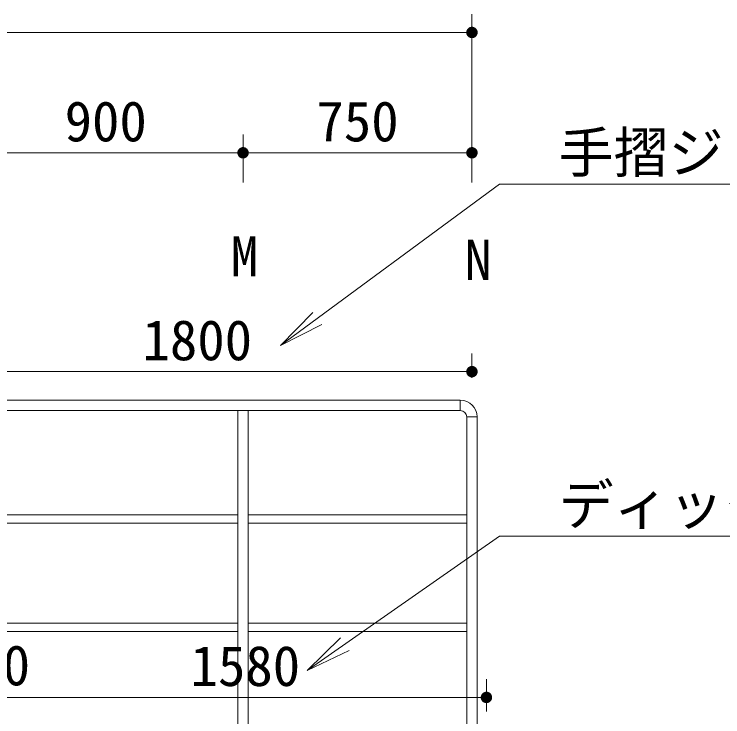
# Model space of a CAD drawing. Units: millimetres at full size. Extents: x 0 to 42000, y 0 to 29700.
# Drawn here: x 21462 to 23784, y 11862 to 14166 of the extents above; entities that cross this region are included whole.
import ezdxf
from ezdxf.enums import TextEntityAlignment as Align

# ---------------------------------------------------------------- set-up
doc = ezdxf.new("R2010")
doc.units = ezdxf.units.MM
doc.header["$LTSCALE"] = 100
for name, color, linetype, lineweight in [('D-STR', 1, 'Continuous', 13), ('D-STR-DIM', 7, 'Continuous', 13), ('D-STR-HTXT', 7, 'Continuous', 13), ('D-STR-TXT', 7, 'Continuous', 13)]:
    doc.layers.add(name, color=color, linetype=linetype, lineweight=lineweight)
doc.styles.add('ＭＳ ゴシック', font='')
doc.styles.get('ＭＳ ゴシック').set_extended_font_data('MS Gothic')

# ---------------------------------------------------------------- blocks, each defined once
blk = doc.blocks.new('filled_dot')
at = {"color": 0, "linetype": 'Continuous', "lineweight": -2, "const_width": 1.25}
blk.add_lwpolyline([(-0.625, 0, 1), (0.625, 0, 1)], format="xyb", close=True, dxfattribs=at)
blk = doc.blocks.new('open_arrow')
at = {"color": 0, "linetype": 'Continuous', "lineweight": -2}
blk.add_lwpolyline([(7.5, 1.25), (0, 0), (7.5, -1.25)], dxfattribs=at)

msp = doc.modelspace()

# ---------------------------------------------------------------- linework, layer by layer
at = {"layer": 'D-STR'}
for p, q in [((22924.3, 12900.4), (11450.5, 12900.4)), ((22924.3, 12866.4), (11450.5, 12866.4)), ((22195.4, 12866.4), (22195.4, 11744.4)), ((22229.4, 12866.4), (22229.4, 11744.4)), ((22945.4, 12845.3), (22945.4, 11744.4)), ((22979.4, 12845.3), (22979.4, 11744.4)), ((22195.7, 12524.7), (21329.4, 12524.7)), ((22945.4, 12524.7), (22229.4, 12524.7)), ((22380.1, 12524.7), (22945.4, 12524.7)), ((22195.7, 12497.5), (21329.4, 12497.5)), ((22945.4, 12497.5), (22229.4, 12497.5)), ((22380.1, 12497.5), (22945.4, 12497.5)), ((22195.7, 12169.4), (21329.4, 12169.4)), ((22945.4, 12169.4), (22229.4, 12169.4)), ((22195.7, 12142.2), (21329.4, 12142.2)), ((22945.4, 12142.2), (22229.4, 12142.2))]:
    msp.add_line(p, q, dxfattribs=at)
at = {"layer": 'D-STR', "color": 7}
for p, q in [((22924.3, 12866.4), (22924.3, 12900.4)), ((22945.4, 12845.3), (22979.4, 12845.3))]:
    msp.add_line(p, q, dxfattribs=at)
for radius in [55.1, 21.1]:
    msp.add_arc((22924.3, 12845.3), radius, 0, 90, dxfattribs=at)
at = {"layer": 'D-STR-DIM'}
for p, q in [((22962.4, 13613.8), (22962.4, 14165.6)), ((11412.4, 14105.6), (22962.4, 14105.6)), ((22212.4, 13613.8), (22212.4, 13771.2)), ((22212.4, 13613.8), (22212.4, 13771.2)), ((22962.4, 13613.8), (22962.4, 13771.2)), ((21312.4, 13711.2), (22212.4, 13711.2)), ((22212.4, 13711.2), (22962.4, 13711.2)), ((22962.4, 12973.6), (22962.4, 13053.8)), ((21162.4, 12993.8), (22962.4, 12993.8)), ((23009.9, 11880.4), (23009.9, 11986)), ((21429.9, 11926), (23009.9, 11926))]:
    msp.add_line(p, q, dxfattribs=at)
at = {"layer": 'D-STR-HTXT'}
for points in [[(22334.6, 13079.1), (23052.3, 13608.9), (23202.3, 13608.9), (25136.3, 13608.9)], [(22423, 12014.7), (23052.3, 12454.3), (23202.3, 12454.3), (25456.1, 12454.3)]]:
    msp.add_lwpolyline(points, dxfattribs=at)

# ---------------------------------------------------------------- block references
at = {"layer": 'D-STR-DIM', "xscale": 15, "yscale": 15, "rotation": 180}
for p in [(22962.4, 14105.6), (22212.4, 13711.2), (22962.4, 13711.2), (22962.4, 12993.8), (23009.9, 11926)]:
    msp.add_blockref('filled_dot', p, dxfattribs=at)
at = {"layer": 'D-STR-DIM', "xscale": 15, "yscale": 15}
msp.add_blockref('filled_dot', (22212.4, 13711.2), dxfattribs=at)
at = {"layer": 'D-STR-HTXT', "xscale": 20, "yscale": 20}
for p, rotation in [((22334.6, 13079.1), 36.4), ((22423, 12014.7), 34.9)]:
    msp.add_blockref('open_arrow', p, dxfattribs=dict(at, rotation=rotation))

# ---------------------------------------------------------------- texts
at = {"layer": 'D-STR-DIM', "style": 'ＭＳ ゴシック'}
for s, p in [('900', (21762.4, 13880.6)), ('750', (22587.4, 13880.6)), ('1800', (22062.4, 13163.2)), ('10', (21424.9, 12097.5)), ('1580', (22219.9, 12095.4))]:
    msp.add_text(s, height=132, dxfattribs=at).set_placement(p, align=Align.TOP_CENTER)
at = {"layer": 'D-STR-HTXT', "style": 'ＭＳ ゴシック'}
for s, p in [('手摺ジョイント部分割寸法', (23246.7, 13778.3)), ('ディックウッド50ｘ50取付寸法', (23246.7, 12623.7))]:
    msp.add_text(s, height=132, dxfattribs=at).set_placement(p, align=Align.TOP_LEFT)
at = {"layer": 'D-STR-TXT', "style": 'ＭＳ ゴシック'}
for s, p in [('M', (22172.3, 13437.8)), ('N', (22937.8, 13426.6))]:
    msp.add_text(s, height=132, dxfattribs=at).set_placement(p, align=Align.TOP_LEFT)

doc.saveas('drawing.dxf')
